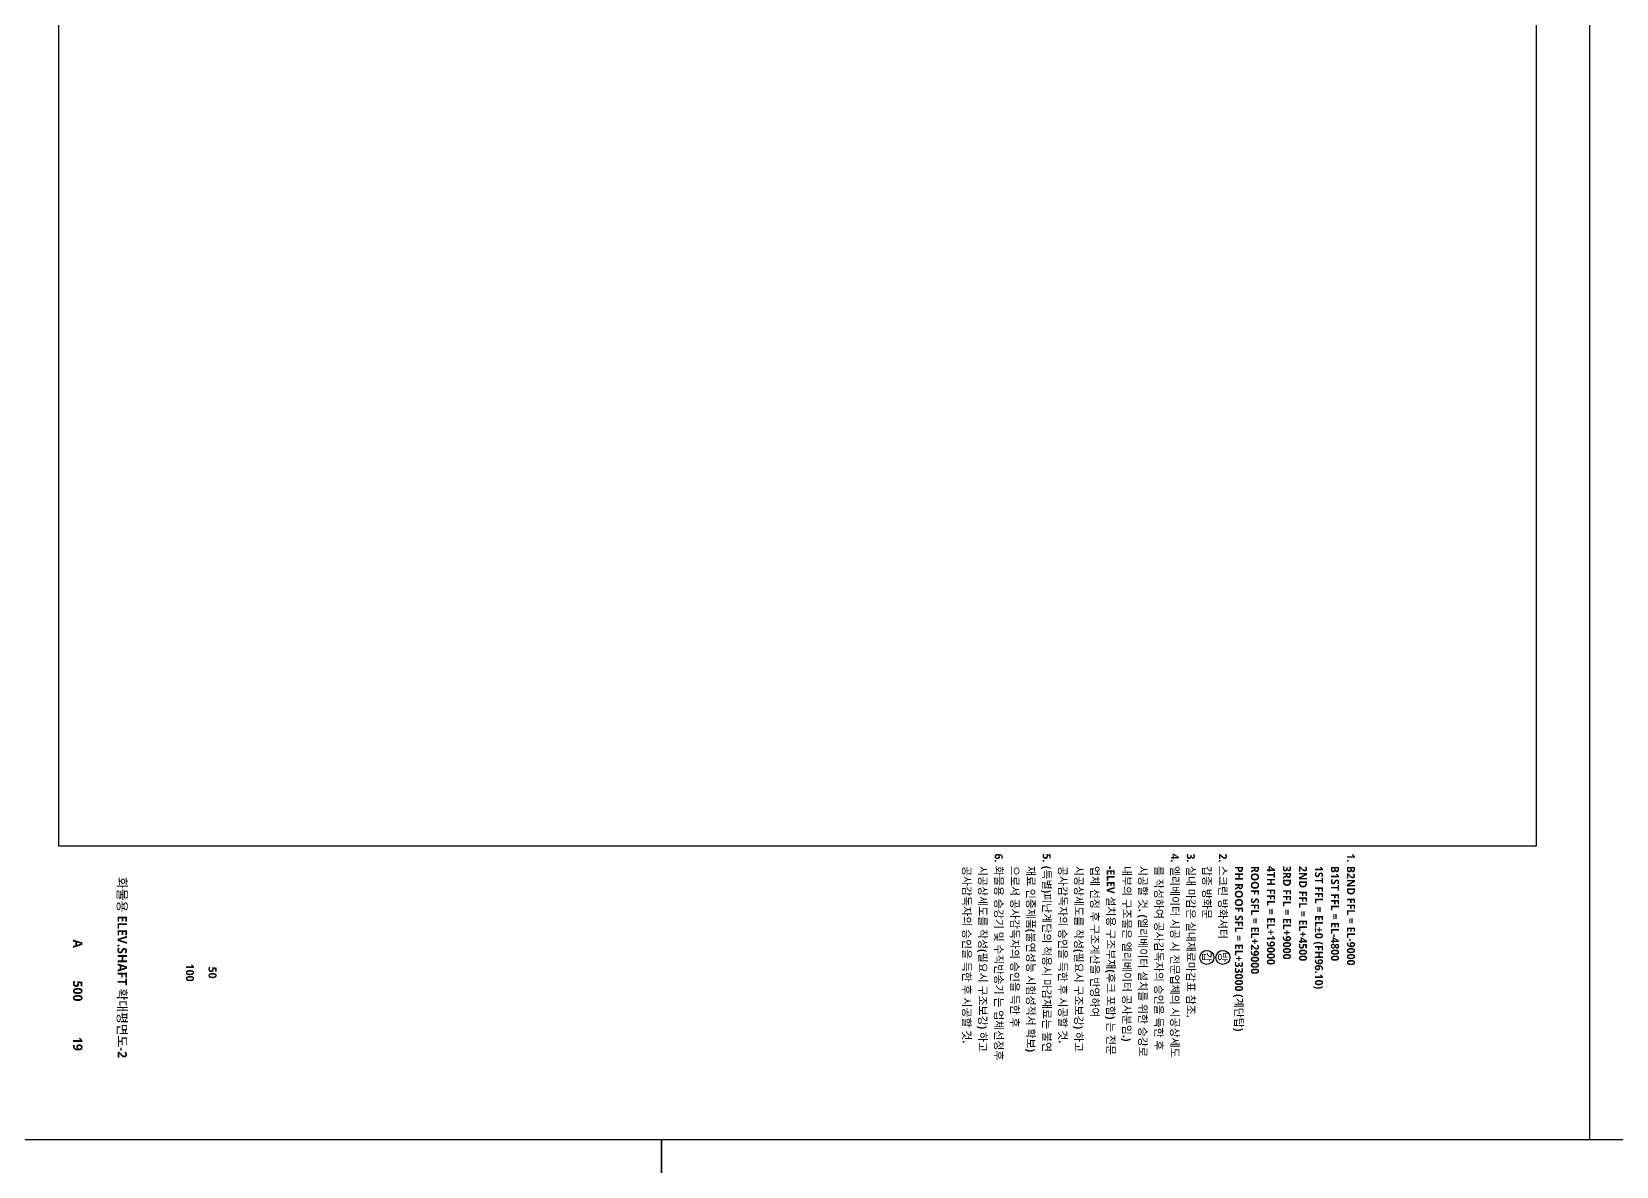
# Model space of a CAD drawing. Header units: millimetres. Extents: x -12482 to 126000, y 0 to 220200.
# Drawn here: x 30200 to 59894, y 177700 to 198950 of the extents above; entities that cross this region are included whole.
import ezdxf
from ezdxf.enums import TextEntityAlignment as Align

# ---------------------------------------------------------------- set-up
doc = ezdxf.new("R2010")
doc.units = ezdxf.units.MM
doc.header["$LTSCALE"] = 60
doc.layers.get('Defpoints').update_dxf_attribs({"color": 153})
for name, color, linetype in [('A-ANNO-GRA1', 7, 'Continuous'), ('A-ANNO-NOTE', 7, 'Continuous'), ('A-ANNO-TITL', 7, 'Continuous')]:
    doc.layers.add(name, color=color, linetype=linetype)
doc.layers.add('Defpoint', color=161, linetype='Continuous', plot=False)
doc.styles.add('SH_대대리576', font='')
doc.styles.add('SH_진천_나눔', font='')
doc.styles.get('SH_대대리576').set_extended_font_data('NanumGothic', bold=True)
doc.styles.get('SH_진천_나눔').set_extended_font_data('NanumGothic', bold=True)

# ---------------------------------------------------------------- blocks, each defined once
blk = doc.blocks.new('G$C3CD03619')
at = {"layer": 'A-ANNO-GRA1'}
for centre in [(11731, 11592), (11731, 9792)]:
    blk.add_circle(centre, 792, dxfattribs=at)
at = {"layer": 'A-ANNO-NOTE', "style": 'SH_대대리576'}
for s, p in [('방', (11108, 11142)), ('갑', (11108, 9342))]:
    blk.add_text(s, height=900, dxfattribs=at).set_placement(p)
at = {"layer": 'A-ANNO-TITL', "style": 'SH_대대리576'}
for s, p in [('1.', (547, 25992)), ('2.', (547, 11592)), ('3.', (547, 7992)), ('4.', (547, 6192)), ('5.', (547, -8208)), ('6.', (547, -13608))]:
    blk.add_text(s, height=900, dxfattribs=at).set_placement(p, align=Align.MIDDLE_CENTER)
for s, p in [('B2ND FFL = EL-9000', (1447, 25992)), ('B1ST FFL = EL-4800', (1447, 24192)), ('1ST FFL = EL%%p0 (FH96.10)', (1447, 22392)), ('2ND FFL = EL+4500', (1447, 20592)), ('3RD FFL = EL+9000', (1447, 18792)), ('4TH FFL = EL+19000', (1447, 16992)), ('ROOF SFL = EL+29000', (1447, 15192)), ('PH ROOF SFL = EL+33000 (계단탑)', (1447, 13392)), ('스크린 방화셔터', (1447, 11592)), ('갑종 방화문', (1447, 9792)), ('실내 마감은 실내재료마감표 참조.', (1447, 7992)), ('엘리베이터 시공 시 전문업체의 시공상세도', (1447, 6192)), ('를 작성하여 공사감독자의 승인을 득한 후', (1447, 4392)), ('시공할 것. (엘리베이터 설치를 위한 승강로', (1447, 2592)), ('내부의 구조물은 엘리베이터 공사분임.)', (1447, 792)), ('-ELEV 설치용 구조부재(후크 포함) 는 전문', (1447, -1008)), ('업체 선정 후 구조계산을 반영하여', (1447, -2808)), ('시공상세도를 작성(필요시 구조보강) 하고', (1447, -4608)), ('공사감독자의 승인을 득한 후 시공할 것.', (1447, -6408)), ('(특별)피난계단의 적용시 마감재료는 불연', (1447, -8208)), ('재료 인증제품(불연성능 시험성적서 확보)', (1447, -10008)), ('으로서 공사감독자의 승인을 득한 후', (1447, -11808)), ('화물용 승강기 및 수직반송기 는 업체선정후', (1447, -13608)), ('시공상세도를 작성(필요시 구조보강) 하고', (1447, -15408)), ('공사감독자의 승인을 득한 후 시공할 것.', (1447, -17208))]:
    blk.add_text(s, height=900, dxfattribs=at).set_placement(p, align=Align.MIDDLE_LEFT)

msp = doc.modelspace()

# ---------------------------------------------------------------- linework, layer by layer
at = {"layer": 'Defpoint'}
for points in [[(0, 178200), (42000, 178200), (42000, 148500), (0, 148500)], [(42000, 178200), (84000, 178200), (84000, 148500), (42000, 148500)]]:
    msp.add_lwpolyline(points, close=True, dxfattribs=at)
at = {"layer": 'Defpoints'}
for points in [[(29700, 178200), (59400, 178200), (59400, 220200), (29700, 220200)], [(30700, 183700), (58400, 183700), (58400, 219200), (30700, 219200)]]:
    msp.add_lwpolyline(points, close=True, dxfattribs=at)

# ---------------------------------------------------------------- block references
at = {"xscale": 0.1666666666666667, "yscale": 0.1666666666666667, "zscale": 0.1666666666666667, "rotation": 270}
msp.add_blockref('G$C3CD03619', (50589.8, 183566.3), dxfattribs=at)

# ---------------------------------------------------------------- texts
at = {"layer": 'A-ANNO-TITL', "style": 'SH_진천_나눔'}
for s, height, p in [('화물용 ELEV.SHAFT 확대평면도-2', 175, (31898.6, 181421.6)), ('A', 175, (31063.5, 181868.7)), ('100', 150, (33166.7, 181327.4)), ('500', 175, (31063.5, 180983.2)), ('50', 150, (33588.9, 181327.4)), ('19', 175, (31063.5, 179992.1))]:
    msp.add_text(s, height=height, rotation=270, dxfattribs=at).set_placement(p, align=Align.MIDDLE)

doc.saveas('drawing.dxf')
